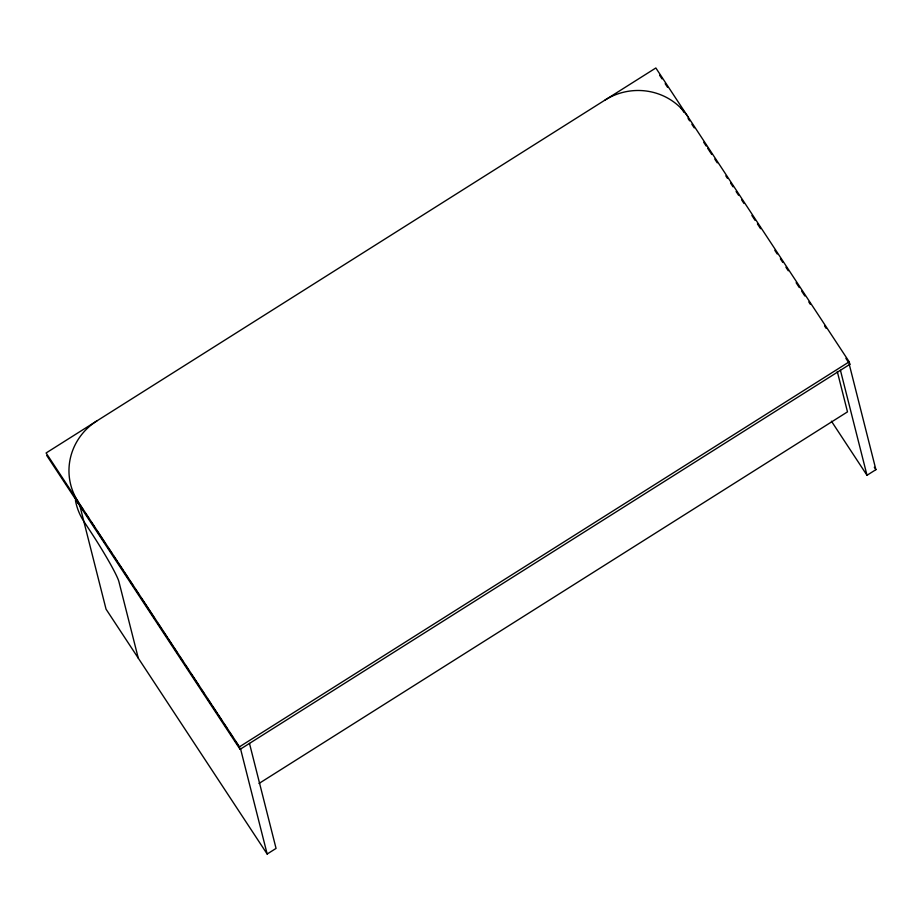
<?xml version="1.0" encoding="UTF-8"?>
<svg xmlns="http://www.w3.org/2000/svg" width="922" height="922" viewBox="0 0 922 922"><rect width="100%" height="100%" fill="white"/><g stroke="black" fill="none" stroke-linecap="round" stroke-linejoin="round"><path stroke-width="1.38" d="M239.455 746.832L849.208 361.827L655.853 67.974L46.1 452.979L239.455 746.832L240.089 749.344L849.842 364.34L849.208 361.827M258.978 783.481L847.491 411.869L837.268 371.462M79.465 504.15L106.042 609.154L267.161 854.026L276.058 848.413L249.482 743.409M831.425 421.193L867.003 475.279L875.9 469.667L849.335 364.663M659.645 75.281L662.008 78.877M665.165 83.671L667.54 87.267M680.955 107.667L684.112 112.461M688.054 118.454L689.633 120.851M691.869 124.263L694.243 127.858M703.717 142.265L706.206 146.045M707.67 148.269L711.726 154.435M714.781 159.068L717.258 162.837M725.833 175.871L727.412 178.28M730.57 183.075L733.036 186.82M736.102 191.476L738.557 195.222M741.634 199.878L743.996 203.485M751.903 215.483L755.13 220.404M757.423 223.885L760.581 228.691M774.803 250.3L777.234 253.988M780.392 258.782L782.755 262.39M785.913 267.184L788.275 270.78M796.124 282.708L799.328 287.572M801.656 291.11L804.848 295.974M808.801 301.967L810.38 304.364M824.568 325.927L826.158 328.359M845.889 358.335L849.842 364.34M874.321 467.258L875.9 469.667M80.26 505.348L83.418 510.143M85.792 513.75L88.95 518.544M91.313 522.152L94.47 526.946M96.845 530.553L105.534 543.761M107.897 547.357L111.85 553.361M113.429 555.759L117.382 561.763M118.961 564.16L122.914 570.165M124.493 572.562L128.435 578.567M130.014 580.964L133.183 585.77M135.546 589.377L138.703 594.171M141.078 597.779L154.504 618.178M157.662 622.984L161.615 628.988M163.194 631.386L167.136 637.39M168.714 639.787L172.668 645.792M174.246 648.189L177.404 652.995M179.778 656.591L182.936 661.397M185.31 664.993L188.468 669.798M190.831 673.394L198.737 685.403M201.895 690.209L204.258 693.805M207.427 698.611L211.369 704.615M212.947 707.013L216.9 713.017M218.479 715.414L222.433 721.419M224.011 723.816L227.169 728.622M229.532 732.218L232.701 737.024M235.064 740.62L238.222 745.425M46.734 455.491L240.089 749.344M840.438 370.275L867.003 475.279M240.596 749.021L267.161 854.026M138.265 658.124L118.95 581.794A48.221 3.769 57.7 0 0 90.264 531.141L83.821 521.345A59.676 57.856 -14.2 0 1 75.443 500.369M96.914 420.893A60.276 58.432 -14.2 0 0 78.324 501.96L78.958 504.461A60.276 58.432 -14.2 0 1 73.645 494.296M605.039 100.06A60.276 58.432 -14.2 0 1 688.077 116.944"/></g></svg>
